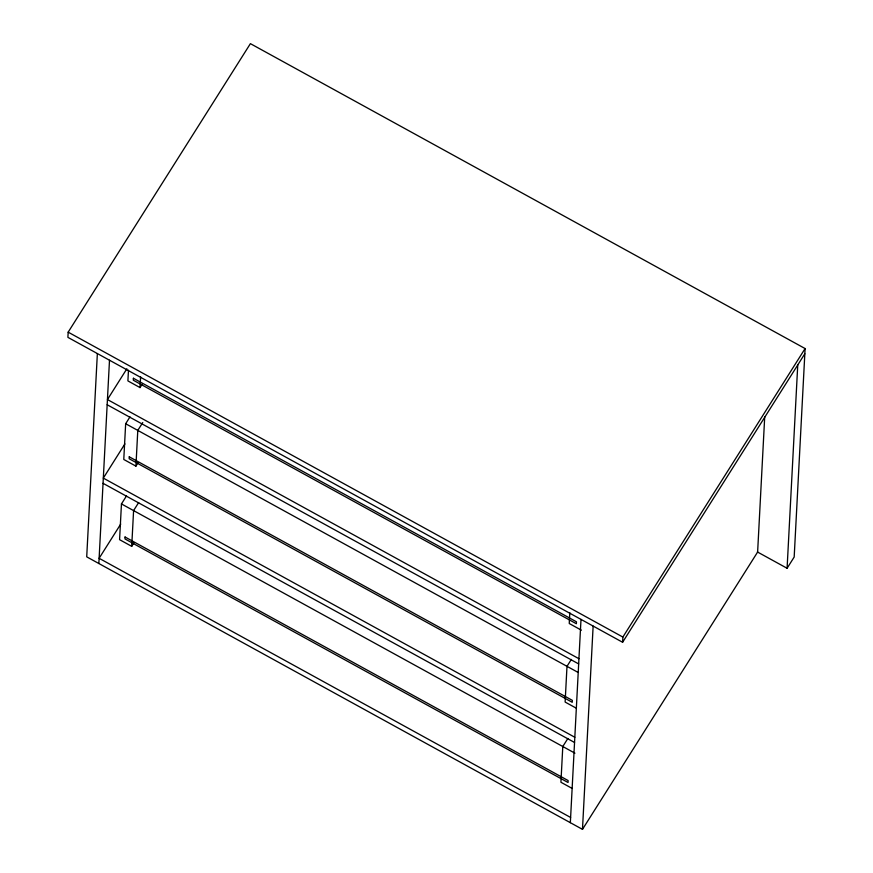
<?xml version="1.0" encoding="UTF-8"?>
<svg xmlns="http://www.w3.org/2000/svg" width="873" height="873" viewBox="0 0 873 873"><rect width="100%" height="100%" fill="white"/><g stroke="black" fill="none" stroke-linecap="round" stroke-linejoin="round"><path stroke-width="1.31" d="M757.371 551.932L787.086 568.268L794.179 557.05L805.102 348.556L250.398 43.65L68.17 332.155L67.898 337.36L622.602 642.266L804.83 353.761M97.361 353.565L86.711 556.843L582.477 829.35L757.622 552.063L764.726 416.552M98.845 563.511L109.496 360.233M126.53 495.886L121.456 503.928L119.579 539.667L131.714 546.334L133.896 542.886M130.012 416.836L125.657 423.732L123.78 459.471L135.915 466.138L138.098 462.69M128.462 370.196L127.905 380.912L140.04 387.59L142.212 384.142M131.714 546.334L133.591 510.596L138.665 502.553M135.915 466.138L137.792 430.4L142.757 422.543M140.04 387.59L140.608 376.754M569.807 612.671L569.24 623.508L581.374 630.175M570.342 822.682L581.003 619.404M582.477 829.35L593.138 626.072M622.602 642.266L622.875 637.061L805.102 348.556M787.086 568.268L797.747 364.99M126.88 368.777L107.444 399.55L578.941 658.722M124.915 443.91L103.32 478.109L574.827 737.27M120.714 524.106L99.118 558.294L570.615 817.466M571.346 659.431L566.992 666.317L565.126 702.067L576.158 708.123M567.876 738.471L562.79 746.513L560.924 782.252L571.946 788.319M68.17 332.155L622.875 637.061M107.172 404.756L578.668 663.927M125.657 423.732L578.024 672.385M103.047 483.315L574.554 742.486M121.456 503.928L574.925 753.181M125.068 537.015L124.97 538.947L568.039 782.492L568.137 780.56L125.068 537.015M129.269 456.819L129.171 458.751L572.241 702.296L572.35 700.364L129.269 456.819M133.394 378.26L133.285 380.202L576.366 623.737L576.464 621.805L133.394 378.26"/></g></svg>
